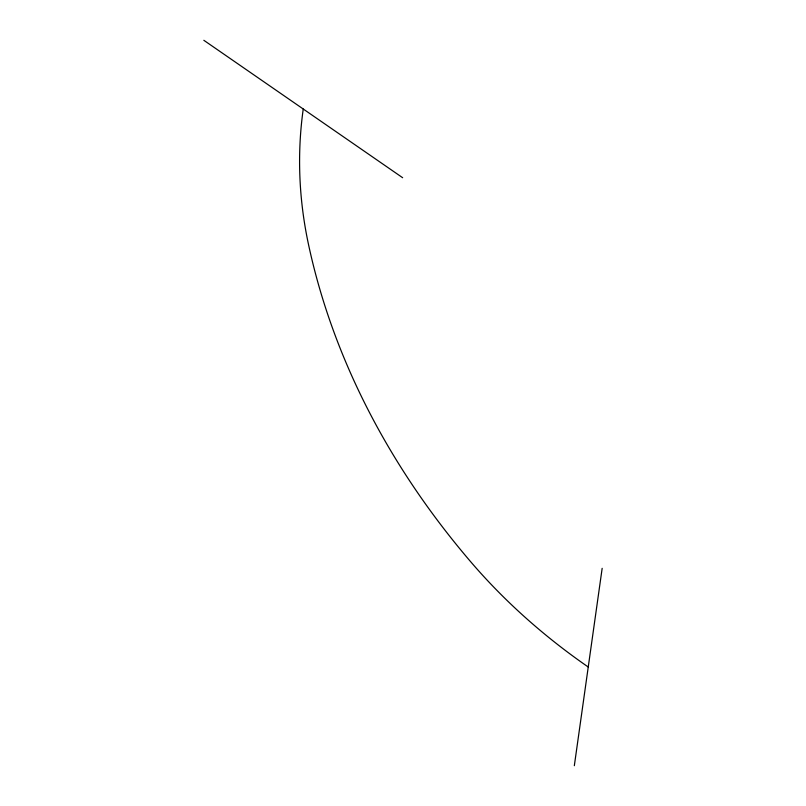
<?xml version="1.0" encoding="UTF-8"?>
<svg xmlns="http://www.w3.org/2000/svg" width="806" height="806" viewBox="0 0 806 806"><rect width="100%" height="100%" fill="white"/><g stroke="black" fill="none" stroke-linecap="round" stroke-linejoin="round"><path stroke-width="1.21" d="M574.335 765.7L602.163 568.321M203.837 40.3L402.657 177.723M303.247 109.012A583.212 463.934 14.3 0 0 308.507 244.48A881.079 700.877 14.3 0 0 470.341 561.339A583.212 463.934 14.3 0 0 588.249 667.015"/></g></svg>
